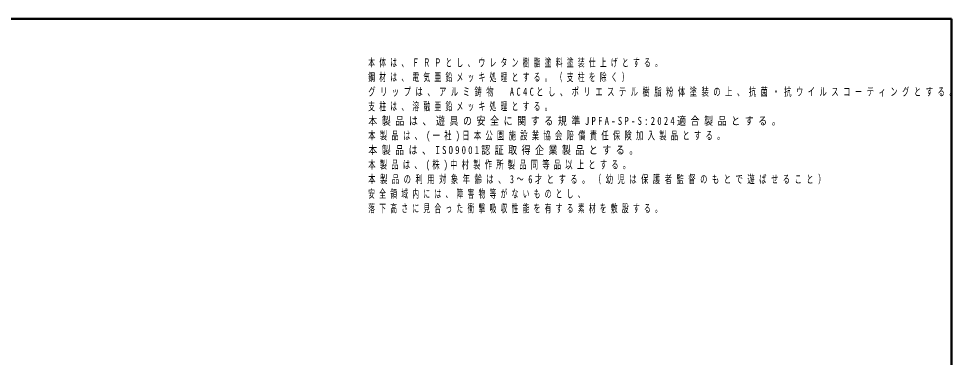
# Model space of a CAD drawing. Units: millimetres on the paper, scale 1:20. Extents: x -385 to 0, y 0 to 267.
# Drawn here: x -256.2 to 0, y 174.1 to 267 of the extents above; entities that cross this region are included whole.
import ezdxf

# ---------------------------------------------------------------- set-up
doc = ezdxf.new("R2010")
doc.units = ezdxf.units.MM
doc.layers.add('LY_1', color=7, linetype='Continuous', lineweight=13)
doc.styles.add('ＭＳ ゴシック', font='')
doc.styles.get('ＭＳ ゴシック').set_extended_font_data('MS Gothic')

msp = doc.modelspace()

# ---------------------------------------------------------------- linework, layer by layer
at = {"layer": 'LY_1', "lineweight": 50}
for p, q in [((0, 267), (-385, 267)), ((0, 0), (0, 267))]:
    msp.add_line(p, q, dxfattribs=at)

# ---------------------------------------------------------------- texts
at = {"layer": 'LY_1', "char_height": 2.199, "attachment_point": 1, "style": 'ＭＳ ゴシック'}
for s, insert in [('\\T1.64;\\W0.6;本体は、ＦＲＰとし、ウレタン樹脂塗料塗装仕上げとする。', (-160.152, 256.047)), ('\\T1.64;\\W0.6;鋼材は、電気亜鉛メッキ処理とする。（支柱を除く）', (-160.152, 252.047)), ('\\T1.62;\\W0.65;グリップは、アルミ鋳物\u3000AC4Cとし、ポリエステル樹脂粉体塗装の上、抗菌・抗ウイルスコーティングとする。', (-160.152, 248.047)), ('\\T1.64;\\W0.6;支柱は、溶融亜鉛メッキ処理とする。', (-160.152, 244.047)), ('\\T1.51;\\W0.8;本製品は、遊具の安全に関する規準JPFA-SP-S:2024適合製品とする。', (-160.152, 240.047)), ('\\T1.59;\\W0.65;本製品は、(一社)日本公園施設業協会賠償責任保険加入製品とする。', (-160.152, 236.047)), ('\\T1.5;\\W0.8;本製品は、ISO9001認証取得企業製品とする。', (-160.152, 232.047)), ('\\T1.58;\\W0.65;本製品は、(株)中村製作所製品同等品以上とする。', (-160.152, 228.047)), ('\\T1.62;\\W0.65;本製品の利用対象年齢は、3～6才とする。（幼児は保護者監督のもとで遊ばせること）', (-160.152, 224.047)), ('\\T1.64;\\W0.6;安全領域内には、障害物等がないものとし、', (-160.152, 220.047)), ('\\T1.64;\\W0.6;落下高さに見合った衝撃吸収性能を有する素材を敷設する。', (-160.152, 216.047))]:
    msp.add_mtext(s, dxfattribs=dict(at, insert=insert))

doc.saveas('drawing.dxf')
